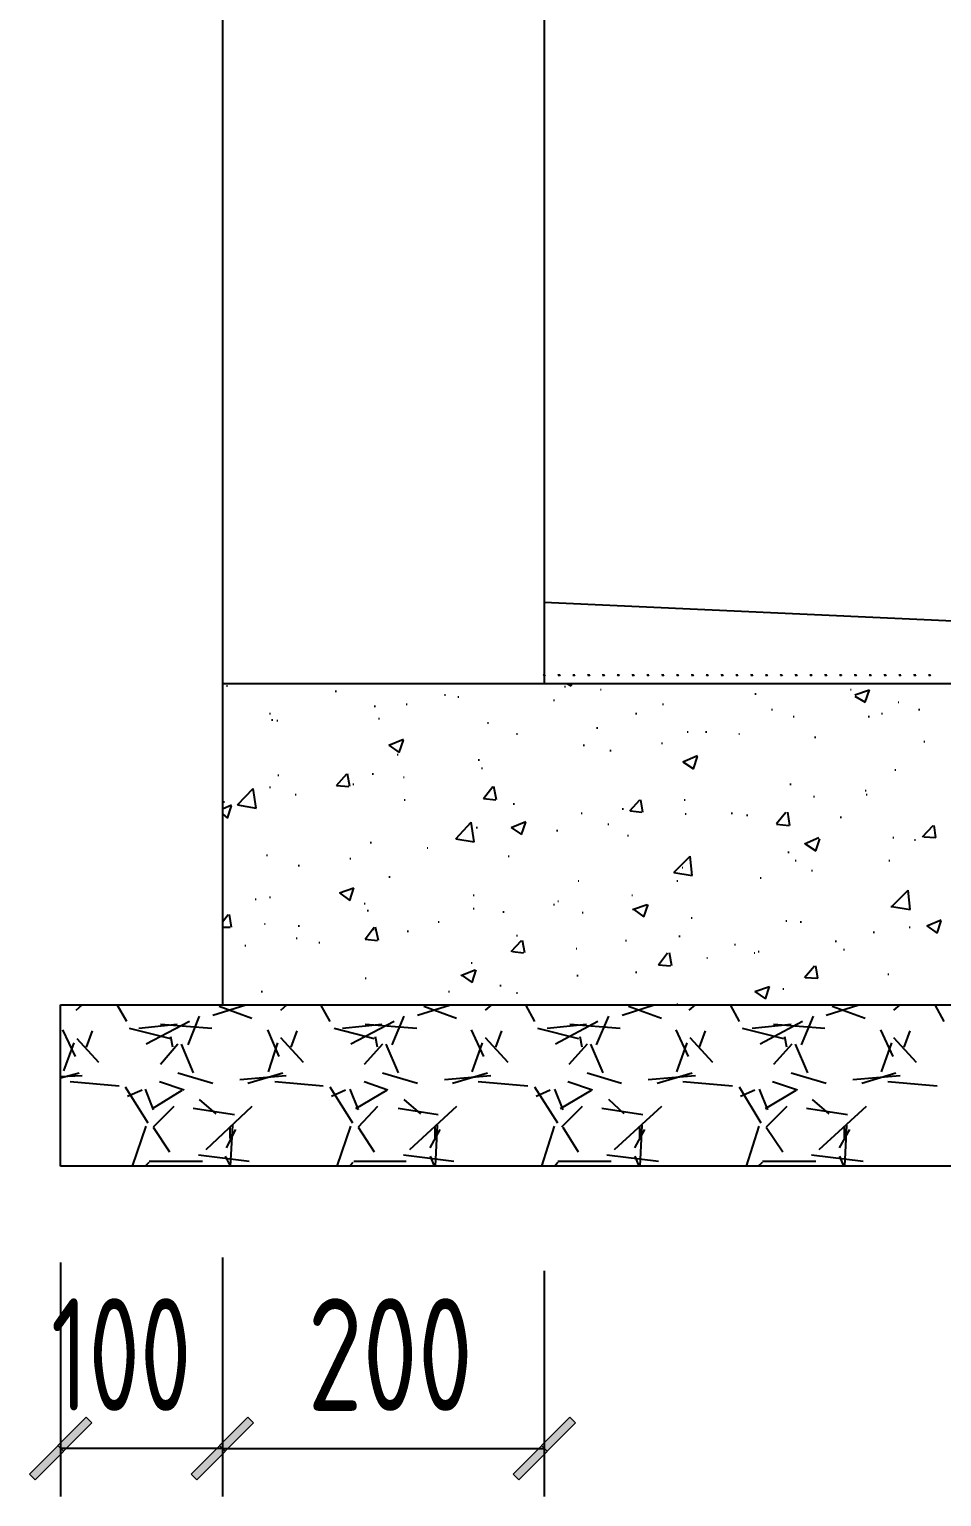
# Model space of a CAD drawing. Extents: x 2969 to 3809, y -1283 to -33.
# Drawn here: x 3019.77 to 3048.12, y -144.66 to -99.04 of the extents above; entities that cross this region are included whole.
import ezdxf

# ---------------------------------------------------------------- set-up
doc = ezdxf.new("R2010")
doc.units = 0
doc.header["$LTSCALE"] = 10
for name, color, linetype in [('填充', 8, 'Continuous'), ('尺寸标注', 1, 'Continuous'), ('轮廓', 7, 'Continuous')]:
    doc.layers.add(name, color=color, linetype=linetype)
doc.styles.add('GJ', font='tssdeng.shx', dxfattribs={"width": 0.75, "bigfont": 'hztxt.shx'})

# ---------------------------------------------------------------- blocks, each defined once
blk = doc.blocks.new('K-建筑标记')
at = {"lineweight": 5}
blk.add_hatch(color=256, dxfattribs=at).paths.add_polyline_path([(0.972, 0.795), (0.795, 0.972), (-0.972, -0.795), (-0.795, -0.972)])
blk.add_lwpolyline([(-0.795, -0.972), (-0.972, -0.795), (0.795, 0.972), (0.972, 0.795)], close=True, dxfattribs=at)
blk.add_lwpolyline([(0.088, -0.088), (-0.088, 0.088)], dxfattribs=at)

msp = doc.modelspace()

# ---------------------------------------------------------------- linework, layer by layer
at = {"layer": '填充'}
for p, q in [((3035.801, -119.126), (3035.743, -119.126)), ((3035.759, -119.12), (3035.749, -119.104)), ((3035.765, -119.112), (3035.765, -119.089)), ((3035.772, -119.112), (3035.772, -119.084)), ((3035.779, -119.112), (3035.779, -119.089)), ((3035.792, -119.124), (3035.801, -119.108)), ((3036.261, -119.126), (3036.204, -119.126)), ((3036.219, -119.12), (3036.21, -119.104)), ((3036.225, -119.112), (3036.225, -119.089)), ((3036.233, -119.112), (3036.233, -119.084)), ((3036.24, -119.112), (3036.24, -119.089)), ((3036.252, -119.124), (3036.261, -119.108)), ((3036.722, -119.126), (3036.664, -119.126)), ((3036.68, -119.12), (3036.671, -119.104)), ((3036.686, -119.112), (3036.686, -119.089)), ((3036.693, -119.112), (3036.693, -119.084)), ((3036.7, -119.112), (3036.7, -119.089)), ((3036.713, -119.124), (3036.722, -119.108)), ((3037.183, -119.126), (3037.125, -119.126)), ((3037.14, -119.12), (3037.131, -119.104)), ((3037.147, -119.112), (3037.147, -119.089)), ((3037.154, -119.112), (3037.154, -119.084)), ((3037.161, -119.112), (3037.161, -119.089)), ((3037.173, -119.124), (3037.183, -119.108)), ((3037.643, -119.126), (3037.586, -119.126)), ((3037.601, -119.12), (3037.592, -119.104)), ((3037.607, -119.112), (3037.607, -119.089)), ((3037.614, -119.112), (3037.614, -119.084)), ((3037.622, -119.112), (3037.622, -119.089)), ((3037.634, -119.124), (3037.643, -119.108)), ((3038.104, -119.126), (3038.046, -119.126)), ((3038.062, -119.12), (3038.052, -119.104)), ((3038.068, -119.112), (3038.068, -119.089)), ((3038.075, -119.112), (3038.075, -119.084)), ((3038.082, -119.112), (3038.082, -119.089)), ((3038.095, -119.124), (3038.104, -119.108)), ((3038.564, -119.126), (3038.507, -119.126)), ((3038.522, -119.12), (3038.513, -119.104)), ((3038.528, -119.112), (3038.528, -119.089)), ((3038.536, -119.112), (3038.536, -119.084)), ((3038.543, -119.112), (3038.543, -119.089)), ((3038.555, -119.124), (3038.565, -119.108)), ((3039.025, -119.126), (3038.967, -119.126)), ((3038.983, -119.12), (3038.974, -119.104)), ((3038.989, -119.112), (3038.989, -119.089)), ((3038.996, -119.112), (3038.996, -119.084)), ((3039.003, -119.112), (3039.003, -119.089)), ((3039.016, -119.124), (3039.025, -119.108)), ((3039.486, -119.126), (3039.428, -119.126)), ((3039.443, -119.12), (3039.434, -119.104)), ((3039.45, -119.112), (3039.45, -119.089)), ((3039.457, -119.112), (3039.457, -119.084)), ((3039.464, -119.112), (3039.464, -119.089)), ((3039.477, -119.124), (3039.486, -119.108)), ((3039.946, -119.126), (3039.889, -119.126)), ((3039.904, -119.12), (3039.895, -119.104)), ((3039.91, -119.112), (3039.91, -119.089)), ((3039.917, -119.112), (3039.917, -119.084)), ((3039.925, -119.112), (3039.925, -119.089)), ((3039.937, -119.124), (3039.946, -119.108)), ((3040.407, -119.126), (3040.349, -119.126)), ((3040.365, -119.12), (3040.355, -119.104)), ((3040.371, -119.112), (3040.371, -119.089)), ((3040.378, -119.112), (3040.378, -119.084)), ((3040.385, -119.112), (3040.385, -119.089)), ((3040.398, -119.124), (3040.407, -119.108)), ((3040.867, -119.126), (3040.81, -119.126)), ((3040.825, -119.12), (3040.816, -119.104)), ((3040.831, -119.112), (3040.831, -119.089)), ((3040.839, -119.112), (3040.839, -119.084)), ((3040.846, -119.112), (3040.846, -119.089)), ((3040.858, -119.124), (3040.868, -119.108)), ((3041.328, -119.126), (3041.27, -119.126)), ((3041.286, -119.12), (3041.277, -119.104)), ((3041.292, -119.112), (3041.292, -119.089)), ((3041.299, -119.112), (3041.299, -119.084)), ((3041.306, -119.112), (3041.306, -119.089)), ((3041.319, -119.124), (3041.328, -119.108)), ((3041.789, -119.126), (3041.731, -119.126)), ((3041.747, -119.12), (3041.737, -119.104)), ((3041.753, -119.112), (3041.753, -119.089)), ((3041.76, -119.112), (3041.76, -119.084)), ((3041.767, -119.112), (3041.767, -119.089)), ((3041.78, -119.124), (3041.789, -119.108)), ((3042.249, -119.126), (3042.192, -119.126)), ((3042.207, -119.12), (3042.198, -119.104)), ((3042.213, -119.112), (3042.213, -119.089)), ((3042.22, -119.112), (3042.22, -119.084)), ((3042.228, -119.112), (3042.228, -119.089)), ((3042.24, -119.124), (3042.249, -119.108)), ((3042.71, -119.126), (3042.652, -119.126)), ((3042.668, -119.12), (3042.659, -119.104)), ((3042.674, -119.112), (3042.674, -119.089)), ((3042.681, -119.112), (3042.681, -119.084)), ((3042.688, -119.112), (3042.688, -119.089)), ((3042.701, -119.124), (3042.71, -119.108)), ((3043.17, -119.126), (3043.113, -119.126)), ((3043.128, -119.12), (3043.119, -119.104)), ((3043.134, -119.112), (3043.134, -119.089)), ((3043.142, -119.112), (3043.142, -119.084)), ((3043.149, -119.112), (3043.149, -119.089)), ((3043.161, -119.124), (3043.171, -119.108)), ((3043.631, -119.126), (3043.573, -119.126)), ((3043.589, -119.12), (3043.58, -119.104)), ((3043.595, -119.112), (3043.595, -119.089)), ((3043.602, -119.112), (3043.602, -119.084)), ((3043.609, -119.112), (3043.609, -119.089)), ((3043.622, -119.124), (3043.631, -119.108)), ((3044.092, -119.126), (3044.034, -119.126)), ((3044.05, -119.12), (3044.04, -119.104)), ((3044.056, -119.112), (3044.056, -119.089)), ((3044.063, -119.112), (3044.063, -119.084)), ((3044.07, -119.112), (3044.07, -119.089)), ((3044.083, -119.124), (3044.092, -119.108)), ((3044.552, -119.126), (3044.495, -119.126)), ((3044.51, -119.12), (3044.501, -119.104)), ((3044.516, -119.112), (3044.516, -119.089)), ((3044.523, -119.112), (3044.523, -119.084)), ((3044.531, -119.112), (3044.531, -119.089)), ((3044.543, -119.124), (3044.552, -119.108)), ((3045.013, -119.126), (3044.955, -119.126)), ((3044.971, -119.12), (3044.962, -119.104)), ((3044.977, -119.112), (3044.977, -119.089)), ((3044.984, -119.112), (3044.984, -119.084)), ((3044.991, -119.112), (3044.991, -119.089)), ((3045.004, -119.124), (3045.013, -119.108)), ((3045.473, -119.126), (3045.416, -119.126)), ((3045.431, -119.12), (3045.422, -119.104)), ((3045.437, -119.112), (3045.437, -119.089)), ((3045.445, -119.112), (3045.445, -119.084)), ((3045.452, -119.112), (3045.452, -119.089)), ((3045.464, -119.124), (3045.474, -119.108)), ((3045.934, -119.126), (3045.877, -119.126)), ((3045.892, -119.12), (3045.883, -119.104)), ((3045.898, -119.112), (3045.898, -119.089)), ((3045.905, -119.112), (3045.905, -119.084)), ((3045.912, -119.112), (3045.912, -119.089)), ((3045.925, -119.124), (3045.934, -119.108)), ((3046.395, -119.126), (3046.337, -119.126)), ((3046.353, -119.12), (3046.343, -119.104)), ((3046.359, -119.112), (3046.359, -119.089)), ((3046.366, -119.112), (3046.366, -119.084)), ((3046.373, -119.112), (3046.373, -119.089)), ((3046.386, -119.124), (3046.395, -119.108)), ((3046.855, -119.126), (3046.798, -119.126)), ((3046.813, -119.12), (3046.804, -119.104)), ((3046.819, -119.112), (3046.819, -119.089)), ((3046.827, -119.112), (3046.827, -119.084)), ((3046.834, -119.112), (3046.834, -119.089)), ((3046.846, -119.124), (3046.855, -119.108)), ((3047.316, -119.126), (3047.258, -119.126)), ((3047.274, -119.12), (3047.265, -119.104)), ((3047.28, -119.112), (3047.28, -119.089)), ((3047.287, -119.112), (3047.287, -119.084)), ((3047.294, -119.112), (3047.294, -119.089)), ((3047.307, -119.124), (3047.316, -119.108)), ((3047.777, -119.126), (3047.719, -119.126)), ((3047.734, -119.12), (3047.725, -119.104)), ((3047.741, -119.112), (3047.741, -119.089)), ((3047.748, -119.112), (3047.748, -119.084)), ((3047.755, -119.112), (3047.755, -119.089)), ((3047.767, -119.124), (3047.777, -119.108))]:
    msp.add_line(p, q, dxfattribs=at)
for points in [[(3025.891, -119.45), (3025.927, -119.45)], [(3036.432, -119.475), (3036.396, -119.475)], [(3036.472, -119.377), (3036.603, -119.45)], [(3036.603, -119.45), (3036.628, -119.377)], [(3046.767, -119.377), (3047.05, -119.377)], [(3047.086, -119.377), (3047.112, -119.377)], [(3029.278, -119.609), (3029.314, -119.609)], [(3032.668, -119.732), (3032.701, -119.732)], [(3033.081, -119.794), (3033.118, -119.794)], [(3036.055, -119.891), (3036.091, -119.891)], [(3037.545, -119.573), (3037.52, -119.573)], [(3042.317, -119.696), (3042.354, -119.696)], [(3045.313, -119.573), (3045.287, -119.573)], [(3045.421, -119.732), (3045.875, -119.573)], [(3045.421, -119.768), (3045.741, -119.953)], [(3045.741, -119.953), (3045.875, -119.573)], [(3046.767, -119.953), (3046.796, -119.953)], [(3027.236, -120.304), (3027.261, -120.304)], [(3030.489, -120.083), (3030.525, -120.083)], [(3031.482, -120.022), (3031.515, -120.022)], [(3038.611, -120.304), (3038.648, -120.304)], [(3039.442, -120.022), (3039.478, -120.022)], [(3042.832, -120.181), (3042.865, -120.181)], [(3043.503, -120.402), (3043.54, -120.402)], [(3045.839, -120.402), (3045.875, -120.402)], [(3046.256, -120.304), (3046.281, -120.304)], [(3047.405, -120.181), (3047.442, -120.181)], [(3027.298, -120.5), (3027.334, -120.5)], [(3027.457, -120.525), (3027.49, -120.525)], [(3030.623, -120.463), (3030.648, -120.463)], [(3034.01, -120.597), (3034.039, -120.597)], [(3037.4, -120.757), (3037.433, -120.757)], [(3040.214, -120.88), (3040.247, -120.88)], [(3040.787, -120.88), (3040.824, -120.88)], [(3030.942, -121.296), (3031.392, -121.101)], [(3030.942, -121.296), (3031.261, -121.517)], [(3031.261, -121.517), (3031.392, -121.137)], [(3034.906, -120.941), (3034.942, -120.941)], [(3036.983, -121.296), (3037.019, -121.296)], [(3039.417, -121.235), (3039.442, -121.235)], [(3041.814, -120.941), (3041.839, -120.941)], [(3044.174, -121.039), (3044.21, -121.039)], [(3047.565, -121.173), (3047.601, -121.173)], [(3031.199, -121.586), (3031.232, -121.586)], [(3033.72, -121.745), (3033.756, -121.745)], [(3037.814, -121.455), (3037.85, -121.455)], [(3040.08, -121.807), (3040.53, -121.615)], [(3040.407, -122.027), (3040.53, -121.647)], [(3027.49, -122.223), (3027.519, -122.223)], [(3029.314, -122.542), (3029.633, -122.187)], [(3029.731, -122.574), (3029.658, -122.187)], [(3030.427, -122.187), (3030.463, -122.187)], [(3033.818, -122.002), (3033.85, -122.002)], [(3040.08, -121.807), (3040.407, -122.027)], [(3046.669, -122.064), (3046.698, -122.064)], [(3026.242, -123.15), (3026.721, -122.639)], [(3026.819, -123.248), (3026.721, -122.639)], [(3027.236, -122.603), (3027.261, -122.603)], [(3029.314, -122.542), (3029.695, -122.574)], [(3029.825, -122.505), (3029.854, -122.505)], [(3031.392, -122.285), (3031.421, -122.285)], [(3033.879, -122.955), (3034.169, -122.574)], [(3034.292, -122.991), (3034.206, -122.574)], [(3043.405, -122.505), (3043.442, -122.505)], [(3045.741, -122.701), (3045.777, -122.701)], [(3025.767, -123.273), (3026.05, -123.15)], [(3025.793, -123.052), (3025.829, -123.052)], [(3026.242, -123.15), (3026.819, -123.248)], [(3028.03, -122.831), (3028.066, -122.831)], [(3031.421, -122.991), (3031.453, -122.991)], [(3033.879, -122.955), (3034.267, -122.991)], [(3034.808, -123.114), (3034.844, -123.114)], [(3038.427, -123.335), (3038.746, -122.991)], [(3038.84, -123.371), (3038.771, -122.991)], [(3040.116, -122.991), (3040.149, -122.991)], [(3044.141, -122.893), (3044.174, -122.893)], [(3045.777, -122.831), (3045.802, -122.831)], [(3025.767, -123.432), (3025.927, -123.566)], [(3025.927, -123.566), (3026.05, -123.175)], [(3036.922, -123.407), (3036.947, -123.407)], [(3038.194, -123.273), (3038.231, -123.273)], [(3038.452, -123.335), (3038.807, -123.371)], [(3040.149, -123.432), (3040.178, -123.432)], [(3041.585, -123.407), (3041.618, -123.407)], [(3042.06, -123.469), (3042.096, -123.469)], [(3042.992, -123.725), (3043.282, -123.371)], [(3043.405, -123.787), (3043.344, -123.371)], [(3044.972, -123.53), (3045.008, -123.53)], [(3033.02, -124.2), (3033.499, -123.689)], [(3033.596, -124.298), (3033.499, -123.689)], [(3033.658, -123.849), (3033.694, -123.849)], [(3034.746, -123.849), (3035.196, -123.664)], [(3034.746, -123.849), (3035.065, -124.07)], [(3035.065, -124.07), (3035.196, -123.689)], [(3036.153, -123.947), (3036.189, -123.947)], [(3037.752, -123.751), (3037.781, -123.751)], [(3042.992, -123.751), (3043.38, -123.787)], [(3047.529, -124.138), (3047.855, -123.787)], [(3047.945, -124.167), (3047.884, -123.787)], [(3030.365, -124.323), (3030.401, -124.323)], [(3032.128, -124.482), (3032.153, -124.482)], [(3033.02, -124.2), (3033.596, -124.298)], [(3038.354, -124.102), (3038.39, -124.102)], [(3043.859, -124.359), (3044.301, -124.167)], [(3043.884, -124.359), (3044.21, -124.58)], [(3044.21, -124.58), (3044.334, -124.2)], [(3046.607, -124.167), (3046.636, -124.167)], [(3047.282, -124.236), (3047.307, -124.236)], [(3047.565, -124.138), (3047.945, -124.167)], [(3027.138, -124.714), (3027.174, -124.714)], [(3029.731, -124.812), (3029.756, -124.812)], [(3034.648, -124.739), (3034.684, -124.739)], [(3039.797, -125.253), (3040.309, -124.739)], [(3040.37, -125.348), (3040.309, -124.739)], [(3043.344, -124.616), (3043.38, -124.616)], [(3043.565, -124.873), (3043.601, -124.873)], [(3046.477, -124.873), (3046.509, -124.873)], [(3028.128, -125.033), (3028.164, -125.033)], [(3030.942, -125.384), (3030.978, -125.384)], [(3039.797, -125.253), (3040.37, -125.348)], [(3040.055, -125.094), (3040.08, -125.094)], [(3042.477, -125.413), (3042.513, -125.413)], [(3044.08, -125.192), (3044.112, -125.192)], [(3029.412, -125.887), (3029.854, -125.728)], [(3029.412, -125.887), (3029.731, -126.119)], [(3029.731, -126.119), (3029.854, -125.728)], [(3036.824, -125.507), (3036.849, -125.507)], [(3039.895, -125.507), (3039.92, -125.507)], [(3046.575, -126.303), (3047.086, -125.8)], [(3047.148, -126.401), (3047.086, -125.8)], [(3026.783, -126.083), (3026.819, -126.083)], [(3027.236, -126.021), (3027.261, -126.021)], [(3030.173, -126.217), (3030.206, -126.217)], [(3033.56, -125.959), (3033.596, -125.959)], [(3036.055, -126.242), (3036.091, -126.242)], [(3036.189, -126.144), (3036.215, -126.144)], [(3038.488, -125.959), (3038.513, -125.959)], [(3038.513, -126.401), (3038.967, -126.242)], [(3038.869, -126.629), (3039, -126.242)], [(3046.538, -126.303), (3046.575, -126.303)], [(3046.575, -126.303), (3047.148, -126.401)], [(3025.767, -126.789), (3025.952, -126.56)], [(3026.05, -126.948), (3025.988, -126.56)], [(3030.267, -126.437), (3030.304, -126.437)], [(3032.472, -126.789), (3032.509, -126.789)], [(3033.56, -126.372), (3033.596, -126.372)], [(3034.488, -126.47), (3034.525, -126.47)], [(3036.947, -126.499), (3036.983, -126.499)], [(3038.55, -126.401), (3038.869, -126.629)], [(3040.337, -126.658), (3040.37, -126.658)], [(3043.282, -126.752), (3043.308, -126.752)], [(3043.724, -126.789), (3043.761, -126.789)], [(3047.663, -126.912), (3048.105, -126.72)], [(3047.978, -127.133), (3048.105, -126.752)], [(3025.767, -126.948), (3026.014, -126.948)], [(3027.076, -126.85), (3027.102, -126.85)], [(3028.128, -126.912), (3028.164, -126.912)], [(3030.206, -127.328), (3030.489, -126.948)], [(3030.463, -127.009), (3030.489, -127.009)], [(3030.623, -127.364), (3030.525, -126.948)], [(3031.515, -127.071), (3031.551, -127.071)], [(3034.906, -127.205), (3034.942, -127.205)], [(3039.957, -127.23), (3039.993, -127.23)], [(3045.998, -127.107), (3046.035, -127.107)], [(3047.112, -126.948), (3047.148, -126.948)], [(3047.663, -126.912), (3047.978, -127.133)], [(3026.464, -127.523), (3026.5, -127.523)], [(3028.066, -127.292), (3028.092, -127.292)], [(3028.766, -127.426), (3028.799, -127.426)], [(3030.206, -127.328), (3030.587, -127.364)], [(3034.746, -127.708), (3035.065, -127.364)], [(3034.782, -127.708), (3035.127, -127.744)], [(3035.163, -127.744), (3035.098, -127.364)], [(3036.762, -127.618), (3036.787, -127.618)], [(3038.292, -127.364), (3038.329, -127.364)], [(3041.679, -127.487), (3041.716, -127.487)], [(3042.415, -127.708), (3042.452, -127.708)], [(3044.812, -127.389), (3044.849, -127.389)], [(3045.07, -127.647), (3045.106, -127.647)], [(3033.499, -128.059), (3033.535, -128.059)], [(3039.319, -128.124), (3039.601, -127.744)], [(3039.319, -128.124), (3039.699, -128.157)], [(3039.736, -128.157), (3039.663, -127.744)], [(3040.824, -127.904), (3040.849, -127.904)], [(3042.292, -127.744), (3042.317, -127.744)], [(3043.859, -128.512), (3044.174, -128.157)], [(3044.272, -128.537), (3044.21, -128.157)], [(3030.206, -128.537), (3030.235, -128.537)], [(3033.179, -128.45), (3033.629, -128.28)], [(3033.215, -128.45), (3033.535, -128.671)], [(3033.535, -128.671), (3033.658, -128.28)], [(3036.787, -128.45), (3036.824, -128.45)], [(3038.611, -128.353), (3038.648, -128.353)], [(3043.884, -128.512), (3044.272, -128.537)], [(3046.448, -128.414), (3046.477, -128.414)], [(3026.978, -128.954), (3027.015, -128.954)], [(3032.799, -128.954), (3032.824, -128.954)], [(3034.39, -128.769), (3034.427, -128.769)], [(3034.906, -128.99), (3034.942, -128.99)], [(3042.317, -128.954), (3042.771, -128.794)], [(3042.317, -128.954), (3042.644, -129.182)], [(3042.644, -129.182), (3042.771, -128.794)], [(3043.184, -128.863), (3043.221, -128.863)], [(3021.22, -129.526), (3021.412, -129.37)], [(3022.794, -129.881), (3022.503, -129.37)], [(3025.474, -129.685), (3026.5, -129.37)], [(3025.669, -129.403), (3026.685, -129.783)], [(3027.587, -129.526), (3027.773, -129.37)], [(3029.118, -129.881), (3028.828, -129.37)], [(3031.834, -129.685), (3032.86, -129.37)], [(3032.03, -129.403), (3033.045, -129.783)], [(3033.948, -129.526), (3034.137, -129.37)], [(3035.478, -129.881), (3035.196, -129.37)], [(3038.194, -129.685), (3039.188, -129.37)], [(3038.39, -129.403), (3039.417, -129.783)], [(3039.895, -129.341), (3039.92, -129.341)], [(3040.276, -129.526), (3040.468, -129.37)], [(3041.839, -129.881), (3041.556, -129.37)], [(3044.53, -129.685), (3045.548, -129.37)], [(3044.715, -129.403), (3045.741, -129.783)], [(3046.636, -129.526), (3046.828, -129.37)], [(3047.148, -129.37), (3047.184, -129.37)], [(3048.199, -129.881), (3047.916, -129.37)], [(3024.36, -129.978), (3023.174, -130.101)], [(3024.741, -129.881), (3023.396, -130.587)], [(3025.437, -130.101), (3023.845, -129.978)], [(3025.437, -130.101), (3023.845, -129.978)], [(3024.705, -130.612), (3025.06, -129.721)], [(3030.721, -129.978), (3029.499, -130.101)], [(3031.102, -129.881), (3029.756, -130.587)], [(3031.808, -130.101), (3030.206, -129.978)], [(3031.808, -130.101), (3030.206, -129.978)], [(3031.04, -130.612), (3031.421, -129.721)], [(3037.081, -129.978), (3035.859, -130.101)], [(3037.433, -129.881), (3036.117, -130.587)], [(3038.133, -130.101), (3036.566, -129.978)], [(3038.133, -130.101), (3036.566, -129.978)], [(3037.4, -130.612), (3037.781, -129.721)], [(3043.442, -129.978), (3042.231, -130.101)], [(3043.797, -129.881), (3042.477, -130.587)], [(3044.493, -130.101), (3042.894, -129.978)], [(3044.493, -130.101), (3042.894, -129.978)], [(3043.761, -130.612), (3044.141, -129.721)], [(3020.803, -130.138), (3021.191, -130.967)], [(3021.927, -131.162), (3021.256, -130.427)], [(3021.546, -130.684), (3021.731, -130.174)], [(3024.164, -130.427), (3022.881, -130.101)], [(3024.226, -130.684), (3024.164, -130.358)], [(3027.174, -130.138), (3027.519, -130.967)], [(3028.288, -131.162), (3027.587, -130.395)], [(3027.907, -130.684), (3028.092, -130.174)], [(3030.489, -130.427), (3029.241, -130.101)], [(3030.587, -130.684), (3030.525, -130.358)], [(3033.499, -130.138), (3033.879, -130.967)], [(3034.648, -131.162), (3033.948, -130.395)], [(3034.267, -130.684), (3034.452, -130.174)], [(3036.849, -130.427), (3035.576, -130.101)], [(3036.947, -130.684), (3036.885, -130.358)], [(3039.859, -130.138), (3040.247, -130.967)], [(3041.008, -131.162), (3040.309, -130.395)], [(3040.591, -130.684), (3040.787, -130.174)], [(3043.221, -130.427), (3041.937, -130.101)], [(3043.308, -130.684), (3043.246, -130.358)], [(3046.219, -130.138), (3046.607, -130.967)], [(3047.344, -131.162), (3046.636, -130.395)], [(3046.952, -130.684), (3047.148, -130.174)], [(3020.839, -131.416), (3021.158, -130.55)], [(3024.386, -130.587), (3023.845, -131.224)], [(3024.484, -130.587), (3024.864, -131.481)], [(3027.2, -131.445), (3027.49, -130.55)], [(3030.746, -130.587), (3030.173, -131.224)], [(3030.844, -130.587), (3031.232, -131.481)], [(3033.535, -131.445), (3033.85, -130.55)], [(3037.106, -130.587), (3036.534, -131.224)], [(3037.204, -130.587), (3037.593, -131.481)], [(3039.895, -131.445), (3040.214, -130.55)], [(3043.467, -130.587), (3042.894, -131.224)], [(3043.565, -130.587), (3043.953, -131.481)], [(3046.256, -131.445), (3046.575, -130.55)], [(3020.741, -131.636), (3021.318, -131.481)], [(3021.412, -131.575), (3020.741, -131.604)], [(3022.565, -131.894), (3021.035, -131.763)], [(3024.581, -132.017), (3023.813, -131.763)], [(3024.386, -131.481), (3025.474, -131.796)], [(3027.747, -131.575), (3026.308, -131.702)], [(3026.562, -131.796), (3027.649, -131.481)], [(3028.897, -131.894), (3027.395, -131.763)], [(3030.906, -132.017), (3030.173, -131.763)], [(3030.746, -131.481), (3031.834, -131.796)], [(3034.108, -131.575), (3032.668, -131.702)], [(3032.922, -131.796), (3034.01, -131.481)], [(3035.257, -131.894), (3033.72, -131.763)], [(3037.266, -132.017), (3036.505, -131.763)], [(3037.106, -131.481), (3038.169, -131.796)], [(3040.468, -131.575), (3039, -131.702)], [(3039.282, -131.796), (3040.37, -131.481)], [(3041.618, -131.894), (3040.08, -131.763)], [(3043.638, -132.017), (3042.865, -131.763)], [(3043.442, -131.481), (3044.53, -131.796)], [(3046.828, -131.575), (3045.36, -131.702)], [(3045.643, -131.796), (3046.698, -131.481)], [(3047.978, -131.894), (3046.448, -131.763)], [(3023.457, -133.041), (3022.757, -131.922)], [(3023.272, -132.017), (3022.819, -132.212)], [(3023.37, -131.991), (3023.617, -132.628)], [(3023.591, -132.592), (3024.52, -132.017)], [(3029.825, -133.041), (3029.118, -131.922)], [(3029.597, -132.017), (3029.154, -132.212)], [(3029.731, -131.991), (3029.985, -132.628)], [(3029.916, -132.592), (3030.88, -132.017)], [(3036.189, -133.041), (3035.478, -131.922)], [(3035.957, -132.017), (3035.515, -132.212)], [(3036.091, -131.991), (3036.345, -132.628)], [(3036.276, -132.592), (3037.241, -132.017)], [(3042.513, -133.041), (3041.839, -131.922)], [(3042.317, -132.017), (3041.875, -132.212)], [(3042.452, -131.991), (3042.705, -132.628)], [(3042.644, -132.592), (3043.601, -132.017)], [(3024.262, -132.531), (3023.617, -133.168)], [(3026.148, -132.788), (3024.864, -132.592)], [(3025.571, -132.752), (3025.06, -132.31)], [(3026.685, -132.531), (3025.252, -133.874)], [(3030.587, -132.531), (3029.985, -133.168)], [(3032.472, -132.788), (3031.232, -132.592)], [(3031.932, -132.752), (3031.421, -132.31)], [(3033.045, -132.531), (3031.58, -133.874)], [(3036.947, -132.531), (3036.312, -133.168)], [(3038.84, -132.788), (3037.56, -132.592)], [(3038.256, -132.752), (3037.781, -132.31)], [(3039.417, -132.531), (3037.941, -133.874)], [(3043.308, -132.531), (3042.673, -133.168)], [(3045.2, -132.788), (3043.92, -132.592)], [(3044.628, -132.752), (3044.112, -132.31)], [(3045.777, -132.531), (3044.301, -133.874)], [(3022.979, -134.385), (3023.396, -133.139)], [(3023.617, -133.168), (3024.128, -133.936)], [(3026.086, -133.103), (3026.014, -134.385)], [(3026.014, -133.519), (3026.014, -133.168)], [(3029.339, -134.385), (3029.756, -133.139)], [(3029.985, -133.168), (3030.489, -133.936)], [(3032.447, -133.103), (3032.385, -134.385)], [(3032.385, -133.519), (3032.385, -133.168)], [(3035.699, -134.385), (3036.091, -133.139)], [(3036.345, -133.168), (3036.824, -133.936)], [(3038.807, -133.103), (3038.746, -134.385)], [(3038.746, -133.519), (3038.746, -133.168)], [(3042.06, -134.385), (3042.452, -133.139)], [(3042.673, -133.168), (3043.184, -133.936)], [(3045.168, -133.103), (3045.106, -134.385)], [(3045.106, -133.519), (3045.106, -133.168)], [(3025.891, -133.813), (3026.181, -133.237)], [(3032.226, -133.813), (3032.541, -133.237)], [(3038.586, -133.813), (3038.902, -133.237)], [(3044.947, -133.813), (3045.266, -133.237)], [(3025.024, -134.033), (3026.598, -134.225)], [(3025.854, -134.066), (3026.014, -134.385)], [(3031.392, -134.033), (3032.958, -134.225)], [(3032.226, -134.066), (3032.349, -134.385)], [(3037.719, -134.033), (3039.319, -134.225)], [(3038.586, -134.066), (3038.709, -134.385)], [(3044.08, -134.033), (3045.679, -134.225)], [(3044.947, -134.066), (3045.07, -134.385)], [(3023.37, -134.385), (3023.494, -134.254)], [(3023.494, -134.225), (3025.155, -134.225)], [(3029.731, -134.385), (3029.825, -134.254)], [(3029.854, -134.225), (3031.482, -134.225)], [(3036.091, -134.385), (3036.189, -134.254)], [(3036.189, -134.225), (3037.85, -134.225)], [(3042.415, -134.385), (3042.55, -134.254)], [(3042.55, -134.225), (3044.21, -134.225)]]:
    msp.add_lwpolyline(points, dxfattribs=at)
at = {"layer": '尺寸标注'}
for p, q in [((3025.767, -137.22), (3025.767, -144.656)), ((3020.741, -137.379), (3020.741, -144.656)), ((3035.772, -137.636), (3035.772, -144.656)), ((3025.767, -137.831), (3025.767, -144.656)), ((3025.767, -143.157), (3020.741, -143.157)), ((3020.741, -143.157), (3020.777, -143.157)), ((3025.767, -143.157), (3035.772, -143.157)), ((3035.772, -143.157), (3035.797, -143.157))]:
    msp.add_line(p, q, dxfattribs=at)
at = {"layer": '轮廓'}
msp.add_line((3090.877, -119.377), (3035.772, -116.861), dxfattribs=at)
for points in [[(3025.767, -64.348), (3025.767, -129.37)], [(3035.772, -70.148), (3035.772, -119.377)], [(3025.767, -119.377), (3187.1, -119.377)], [(3020.741, -134.385), (3020.741, -129.37)], [(3020.741, -129.37), (3072.37, -129.37)], [(3070.313, -134.385), (3020.741, -134.385)]]:
    msp.add_lwpolyline(points, dxfattribs=at)

# ---------------------------------------------------------------- block references
at = {"layer": '尺寸标注'}
for p in [(3020.741, -143.157), (3025.767, -143.157), (3035.772, -143.157)]:
    msp.add_blockref('K-建筑标记', p, dxfattribs=at)

# ---------------------------------------------------------------- texts
at = {"layer": '尺寸标注', "style": 'GJ'}
for s, width, p in [('100', 0.7, (3020.436, -141.988)), ('200', 0.75, (3028.416, -141.988))]:
    msp.add_text(s, height=3.5, dxfattribs=dict(at, width=width)).set_placement(p)

doc.saveas('drawing.dxf')
